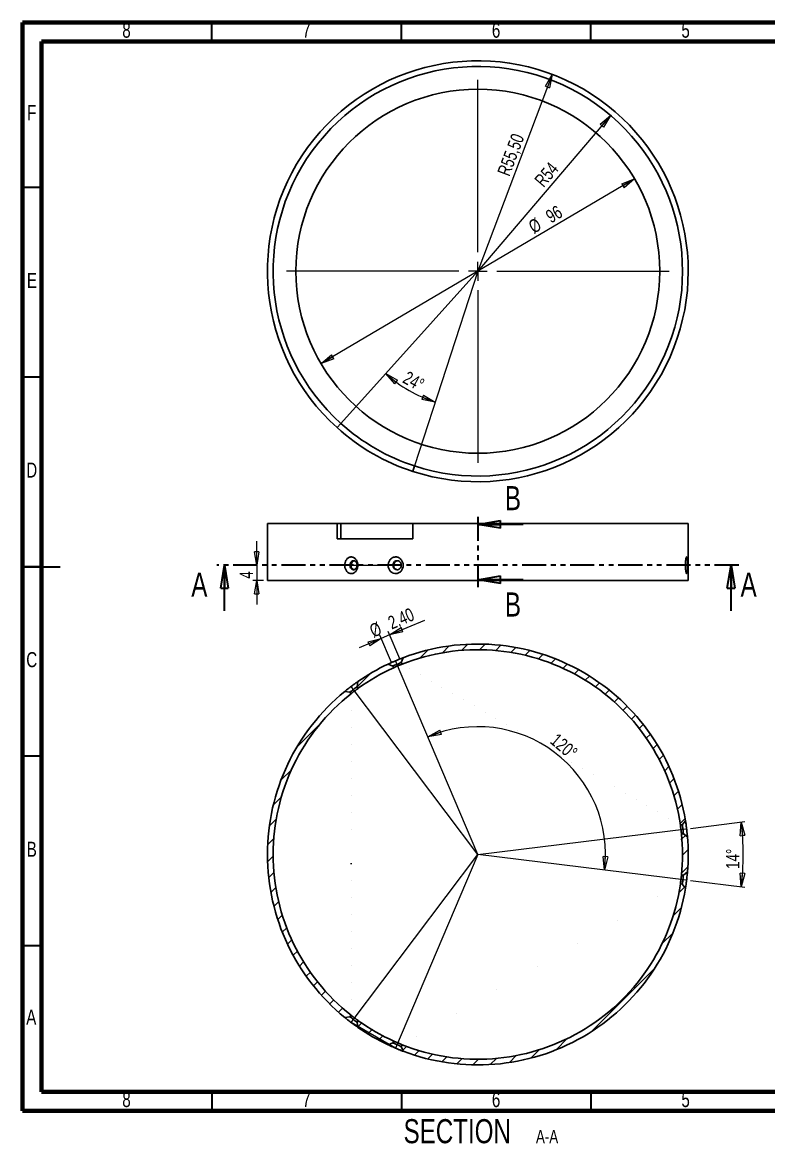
# Model space of a CAD drawing. Header units: millimetres. Extents: x 15 to 415, y -4 to 292.
# Drawn here: x 15 to 211.9, y -3.6 to 292 of the extents above; entities that cross this region are included whole.
import ezdxf

# ---------------------------------------------------------------- set-up
doc = ezdxf.new("R2010")
doc.units = ezdxf.units.MM
doc.linetypes.add('PHANTOM', pattern=[12.7, 6.35, -1.27, 1.27, -1.27, 1.27, -1.27])
doc.styles.add('SLDTEXTSTYLE0', font='TXT', dxfattribs={"width": 0.75})
doc.dimstyles.new('SLDDIMSTYLE0', dxfattribs={"dimtxt": 3.5, "dimasz": 3.556, "dimexe": 0, "dimexo": 0.0625, "dimgap": 0.875, "dimtad": 1, "dimrnd": 1e-09, "dimzin": 12, "dimdsep": 46, "dimtxsty": 'SLDTEXTSTYLE0', "dimblk1": 'CLOSED', "dimblk2": 'CLOSED', "dimsah": 1, "dimcen": 0.09, "dimadec": 0, "dimazin": 3, "dimtfac": 1, "dimtmove": 0, "dimatfit": 0, "dimldrblk": 'CLOSED', "dimfxl": 0, "dimfrac": 2, "dimtolj": 1, "dimtzin": 12, "dimarcsym": 0})
doc.dimstyles.new('SLDDIMSTYLE1', dxfattribs={"dimtxt": 3.5, "dimasz": 3.556, "dimexe": 0, "dimexo": 0.0625, "dimgap": 0.875, "dimtad": 1, "dimdec": 4, "dimzin": 12, "dimdsep": 46, "dimtxsty": 'SLDTEXTSTYLE0', "dimblk1": 'CLOSED', "dimblk2": 'CLOSED', "dimsah": 1, "dimcen": 0.09, "dimazin": 3, "dimtfac": 1, "dimtofl": 0, "dimtmove": 0, "dimatfit": 3, "dimldrblk": 'CLOSED', "dimfxl": 0, "dimfrac": 2, "dimtolj": 1, "dimtzin": 12, "dimarcsym": 0})
doc.dimstyles.new('SLDDIMSTYLE2', dxfattribs={"dimtxt": 3.5, "dimasz": 3.556, "dimexe": 0, "dimexo": 0.0625, "dimgap": 0.875, "dimtad": 1, "dimrnd": 1e-09, "dimzin": 12, "dimdsep": 46, "dimtxsty": 'SLDTEXTSTYLE0', "dimblk1": 'CLOSED', "dimblk2": 'CLOSED', "dimsah": 1, "dimcen": 0, "dimadec": 0, "dimazin": 3, "dimtfac": 1, "dimtmove": 0, "dimatfit": 3, "dimldrblk": 'CLOSED', "dimfxl": 0, "dimfrac": 2, "dimtolj": 1, "dimtzin": 12, "dimarcsym": 0})
doc.dimstyles.new('SLDDIMSTYLE3', dxfattribs={"dimtxt": 3.5, "dimasz": 3.556, "dimexe": 0, "dimexo": 0.0625, "dimgap": 0.875, "dimtad": 1, "dimrnd": 1e-09, "dimzin": 12, "dimdsep": 46, "dimtxsty": 'SLDTEXTSTYLE0', "dimblk1": 'CLOSED', "dimblk2": 'CLOSED', "dimsah": 1, "dimcen": 0, "dimadec": 0, "dimazin": 3, "dimtfac": 1, "dimtofl": 0, "dimtmove": 0, "dimatfit": 3, "dimldrblk": 'CLOSED', "dimfxl": 0, "dimfrac": 2, "dimtolj": 1, "dimtzin": 12, "dimarcsym": 0})

# ---------------------------------------------------------------- blocks, each defined once
blk = doc.blocks.new('_Closed')
at = {"color": 0, "linetype": 'ByBlock', "lineweight": -2}
for p, q in [((-1, 0.166667), (0, 0)), ((-1, 0.166667), (-1, -0.166667)), ((0, 0), (-1, -0.166667)), ((0, 0), (-1, 0))]:
    blk.add_line(p, q, dxfattribs=at)
blk = doc.blocks.new('_D')
at = {"color": 7, "linetype": 'Continuous', "lineweight": 18}
for p, q in [((76.8, 148.86), (76.8, 155.21)), ((76.8, 148.86), (76.8, 144.86)), ((78.64, 144.86), (75.8, 144.86)), ((76.8, 144.86), (76.8, 138.51))]:
    blk.add_line(p, q, dxfattribs=at)
at = {"color": 7, "linetype": 'Continuous', "lineweight": 18, "xscale": 3.556, "yscale": 3.556}
for p, rotation in [((76.8, 148.86), 270.0000000000004), ((76.8, 144.86), 90.0000000000004)]:
    blk.add_blockref('_Closed', p, dxfattribs=dict(at, rotation=rotation))
at = {"color": 7, "linetype": 'Continuous', "lineweight": 18, "insert": (72.29, 145.34), "char_height": 3.5, "attachment_point": 1, "rotation": 90, "style": 'SLDTEXTSTYLE0'}
blk.add_mtext('4', dxfattribs=at)
blk = doc.blocks.new('_D_1')
at = {"color": 7, "linetype": 'Continuous', "lineweight": 18}
blk.add_arc((135.14, 226.41), 36.3, 228, 252, dxfattribs=at)
at = {"color": 7, "linetype": 'Continuous', "lineweight": 18, "xscale": 3.556, "yscale": 3.556}
for p, rotation in [((110.85, 199.44), 140.7976671489963), ((123.93, 191.89), 339.2023328510039)]:
    blk.add_blockref('_Closed', p, dxfattribs=dict(at, rotation=rotation))
at = {"color": 7, "linetype": 'Continuous', "lineweight": 18, "insert": (116.75, 200.25), "char_height": 3.5, "attachment_point": 1, "rotation": 331.2115, "style": 'SLDTEXTSTYLE0'}
blk.add_mtext('24°', dxfattribs=at)
blk = doc.blocks.new('_D_2')
at = {"color": 7, "linetype": 'Continuous', "lineweight": 18}
blk.add_line((176.51, 250.76), (93.78, 202.06), dxfattribs=at)
at = {"color": 7, "linetype": 'Continuous', "lineweight": 18, "xscale": 3.556, "yscale": 3.556}
for p, rotation in [((176.51, 250.76, -3.5), 30.47961087557263), ((93.78, 202.06, -3.5), 210.4796108755727)]:
    blk.add_blockref('_Closed', p, dxfattribs=dict(at, rotation=rotation))
at = {"color": 7, "linetype": 'Continuous', "lineweight": 18, "char_height": 3.5, "attachment_point": 1, "rotation": 30.4796, "style": 'SLDTEXTSTYLE0'}
for s, insert in [('96', (152.67, 242)), ('%%c', (148.14, 239.27))]:
    blk.add_mtext(s, dxfattribs=dict(at, insert=insert))
blk = doc.blocks.new('_D_3')
at = {"color": 7, "linetype": 'Continuous', "lineweight": 18}
blk.add_line((170.16, 267.52), (135.14, 226.41), dxfattribs=at)
at = {"color": 7, "linetype": 'Continuous', "lineweight": 18, "xscale": 3.556, "yscale": 3.556, "rotation": 49.5781821943937}
blk.add_blockref('_Closed', (170.16, 267.52, -3.5), dxfattribs=at)
at = {"color": 7, "linetype": 'Continuous', "lineweight": 18, "insert": (149.83, 250.6), "char_height": 3.5, "attachment_point": 1, "rotation": 49.5782, "style": 'SLDTEXTSTYLE0'}
blk.add_mtext('R54', dxfattribs=at)
blk = doc.blocks.new('_D_4')
at = {"color": 7, "linetype": 'Continuous', "lineweight": 18}
blk.add_line((154.79, 278.32), (135.14, 226.41), dxfattribs=at)
at = {"color": 7, "linetype": 'Continuous', "lineweight": 18, "xscale": 3.556, "yscale": 3.556, "rotation": 69.27187069106193}
blk.add_blockref('_Closed', (154.79, 278.32, -3.5), dxfattribs=at)
at = {"color": 7, "linetype": 'Continuous', "lineweight": 18, "insert": (140.19, 252.46), "char_height": 3.5, "attachment_point": 1, "rotation": 69.2719, "style": 'SLDTEXTSTYLE0'}
blk.add_mtext('R55,50', dxfattribs=at)
blk = doc.blocks.new('SW_CENTERMARKSYMBOL_0')
at = {"color": 0, "linetype": 'Continuous', "lineweight": 0}
for p, q in [((0, 5), (0, 50.5)), ((-5, 0), (-50.5, 0)), ((0, 0), (-2.5, 0)), ((0, 0), (0, 2.5)), ((0, 0), (0, -2.5)), ((0, 0), (2.5, 0)), ((5, 0), (50.5, 0)), ((0, -5), (0, -50.5))]:
    blk.add_line(p, q, dxfattribs=at)
blk = doc.blocks.new('_D_5')
at = {"color": 7, "linetype": 'Continuous', "lineweight": 18}
for p, q in [((191.22, 79.5), (205.62, 81.27)), ((191.22, 65.73), (205.62, 63.96))]:
    blk.add_line(p, q, dxfattribs=at)
blk.add_arc((135.14, 72.61), 70.01, 353, 7, dxfattribs=at)
at = {"color": 7, "linetype": 'Continuous', "lineweight": 18, "xscale": 3.556, "yscale": 3.556}
for p, rotation in [((204.63, 81.14), 95.54617747268253), ((204.63, 64.08), 264.4538225273183)]:
    blk.add_blockref('_Closed', p, dxfattribs=dict(at, rotation=rotation))
at = {"color": 7, "linetype": 'Continuous', "lineweight": 18, "insert": (200.63, 68.82), "char_height": 3.5, "attachment_point": 1, "rotation": 89.7659, "style": 'SLDTEXTSTYLE0'}
blk.add_mtext('14°', dxfattribs=at)
blk = doc.blocks.new('_D_6')
at = {"color": 7, "linetype": 'Continuous', "lineweight": 18}
blk.add_arc((135.14, 72.61), 33.69, 353, 113, dxfattribs=at)
at = {"color": 7, "linetype": 'Continuous', "lineweight": 18, "xscale": 3.556, "yscale": 3.556}
for p, rotation in [((121.98, 103.62), 199.987316153555), ((168.58, 68.51), 266.0126838464468)]:
    blk.add_blockref('_Closed', p, dxfattribs=dict(at, rotation=rotation))
at = {"color": 7, "linetype": 'Continuous', "lineweight": 18, "insert": (156.24, 104.82), "char_height": 3.5, "attachment_point": 1, "rotation": 319.5928, "style": 'SLDTEXTSTYLE0'}
blk.add_mtext('120°', dxfattribs=at)
blk = doc.blocks.new('_D_7')
at = {"color": 7, "linetype": 'Continuous', "lineweight": 18}
for p, q in [((111.88, 130.49), (121.17, 134.44)), ((112.35, 123.23), (109.28, 130.48)), ((111.88, 130.49), (109.67, 129.56)), ((114.56, 124.17), (111.49, 131.41)), ((109.67, 129.56), (103.82, 127.07))]:
    blk.add_line(p, q, dxfattribs=at)
at = {"color": 7, "linetype": 'Continuous', "lineweight": 18, "xscale": 3.556, "yscale": 3.556}
for p, rotation in [((109.67, 129.56, 5.44), 22.99999999930335), ((111.88, 130.49, 5.44), 202.9999999993034)]:
    blk.add_blockref('_Closed', p, dxfattribs=dict(at, rotation=rotation))
at = {"color": 7, "linetype": 'Continuous', "lineweight": 18, "char_height": 3.5, "attachment_point": 1, "rotation": 23, "style": 'SLDTEXTSTYLE0'}
for s, insert in [('2,40', (111.06, 135.11)), ('%%c', (106.22, 132.99))]:
    blk.add_mtext(s, dxfattribs=dict(at, insert=insert))
blk = doc.blocks.new('SW_NOTE_2')
at = {"color": 0, "linetype": 'Continuous', "lineweight": 0, "attachment_point": 2, "style": 'SLDTEXTSTYLE0'}
for s, insert, char_height in [('SECTION', (17.36, 8.19), 6.35), ('A-A', (41.06, 5.35), 3.5)]:
    blk.add_mtext(s, dxfattribs=dict(at, insert=insert, char_height=char_height))

msp = doc.modelspace()

# ---------------------------------------------------------------- hatches: boundary and pattern name
at = {"linetype": 'Continuous', "lineweight": 18}
h = msp.add_hatch(dxfattribs=at)
h.set_pattern_fill('ANSI31', style=0)
edge = h.paths.add_edge_path(flags=0)
edge.add_line((188.57989, 80.3817), (189.0894, 80.44426))
edge.add_line((189.0894, 80.44426), (189.92354, 81.5119))
edge.add_arc((135.14188, 72.61132), 55.5, 9.2284162, 110.7715838)
edge.add_line((115.45918, 124.50391), (114.95164, 123.24771))
edge.add_line((114.95164, 123.24771), (115.15222, 122.77519))
edge.add_arc((135.14188, 72.61132), 54, 8.2733444, 111.7266556, ccw=False)
h = msp.add_hatch(dxfattribs=at)
h.set_pattern_fill('ANSI31', style=0)
edge = h.paths.add_edge_path(flags=0)
edge.add_line((112.943, 121.83743), (112.74243, 122.30996))
edge.add_line((112.74243, 122.30996), (111.48623, 122.8175))
edge.add_arc((135.14188, 72.61132), 55.5, 115.2284162, 124.7715838)
edge.add_line((103.48988, 118.20081), (103.30132, 116.85913))
edge.add_line((103.30132, 116.85913), (103.61026, 116.44917))
edge.add_arc((135.14188, 72.61132), 54, 114.2733444, 125.7266556, ccw=False)
h = msp.add_hatch(dxfattribs=at)
h.set_pattern_fill('ANSI31', style=0)
edge = h.paths.add_edge_path(flags=0)
edge.add_arc((135.14188, 72.61132), 55.5, 129.2284162, 230.7715838)
edge.add_line((100.04293, 29.6193), (101.3846, 29.80786))
edge.add_line((101.3846, 29.80786), (101.69353, 30.21783))
edge.add_arc((135.14188, 72.61132), 54, 128.2733444, 231.7266556, ccw=False)
edge.add_line((101.69353, 115.00481), (101.3846, 115.41478))
edge.add_line((101.3846, 115.41478), (100.04293, 115.60334))
h = msp.add_hatch(dxfattribs=at)
h.set_pattern_fill('ANSI31', style=0)
edge = h.paths.add_edge_path(flags=0)
edge.add_line((188.87238, 67.22306), (189.38189, 67.1605))
edge.add_line((189.38189, 67.1605), (190.44953, 67.99463))
edge.add_arc((135.14188, 72.61132), 55.5, 355.2284162, 364.7715838)
edge.add_line((190.44953, 77.22801), (189.38189, 78.06215))
edge.add_line((189.38189, 78.06215), (188.87238, 77.99959))
edge.add_arc((135.14188, 72.61132), 54, -5.7266556, 5.7266556, ccw=False)
h = msp.add_hatch(dxfattribs=at)
h.set_pattern_fill('ANSI31', style=0)
edge = h.paths.add_edge_path(flags=0)
edge.add_arc((135.14188, 72.61132), 55.5, 249.2284162, 350.7715838)
edge.add_line((189.92354, 63.71075), (189.0894, 64.77839))
edge.add_line((189.0894, 64.77839), (188.57989, 64.84095))
edge.add_arc((135.14188, 72.61132), 54, 248.2733444, 351.7266556, ccw=False)
edge.add_line((115.15222, 22.44746), (114.95164, 21.97493))
edge.add_line((114.95164, 21.97493), (115.45918, 20.71873))
h = msp.add_hatch(dxfattribs=at)
h.set_pattern_fill('ANSI31', style=0)
edge = h.paths.add_edge_path(flags=0)
edge.add_arc((135.14188, 72.61132), 55.5, 235.2284162, 244.7715838)
edge.add_line((111.48623, 22.40515), (112.74243, 22.91268))
edge.add_line((112.74243, 22.91268), (112.943, 23.38521))
edge.add_arc((135.14188, 72.61132), 54, 234.2733444, 245.7266556, ccw=False)
edge.add_line((103.61026, 28.77348), (103.30132, 28.36351))
edge.add_line((103.30132, 28.36351), (103.48988, 27.02184))

# ---------------------------------------------------------------- linework, layer by layer
at = {"color": 7, "linetype": 'Continuous', "lineweight": 70}
for p, q in [((15, 5), (15, 292)), ((15, 292), (415, 292)), ((20, 10), (20, 287)), ((20, 287), (410, 287)), ((410, 10), (20, 10)), ((415, 5), (15, 5))]:
    msp.add_line(p, q, dxfattribs=at)
at = {"color": 7, "linetype": 'Continuous', "lineweight": 35}
for p, q in [((65, 287), (65, 292)), ((115, 287), (115, 292)), ((165, 287), (165, 292)), ((20, 248.5), (15, 248.5)), ((20, 198.5), (15, 198.5)), ((147.14188, 159.66496), (135.14188, 159.66496)), ((15, 148.5), (25, 148.5)), ((20, 148.5), (15, 148.5)), ((68.32188, 136.86496), (68.32188, 148.86496)), ((201.96188, 136.86496), (201.96188, 148.86496)), ((147.14188, 145.06496), (135.14188, 145.06496)), ((20, 98.5), (15, 98.5)), ((20, 48.5), (15, 48.5)), ((65, 10), (65, 5)), ((115, 10), (115, 5)), ((165, 10), (165, 5))]:
    msp.add_line(p, q, dxfattribs=at)
at = {"color": 7, "linetype": 'Continuous', "lineweight": 18}
for p, q in [((99.00883, 186.27958), (135.14188, 226.4094)), ((135.14188, 226.4094), (118.45496, 175.05235)), ((102.34296, 148.86496), (113.84703, 148.86496)), ((135.14188, 72.61132), (113.4563, 123.69934)), ((135.14188, 72.61132), (101.74115, 116.93559)), ((135.14188, 72.61132), (190.22819, 79.37507)), ((101.74115, 28.28705), (135.14188, 72.61132)), ((135.14188, 72.61132), (113.4563, 21.5233)), ((190.22819, 65.84757), (135.14188, 72.61132)), ((113.4563, 21.5233), (101.74115, 28.28705))]:
    msp.add_line(p, q, dxfattribs=at)
at = {"color": 7, "linetype": 'Continuous', "lineweight": 25}
for p, q in [((99.00883, 186.27958), (98.00513, 185.16487)), ((118.45496, 175.05235), (117.99144, 173.62576)), ((79.64188, 159.86496), (79.64188, 144.86496)), ((98.00513, 159.86496), (79.64188, 159.86496)), ((98.00513, 155.86496), (98.00513, 159.86496)), ((99.00883, 159.86496), (98.00513, 159.86496)), ((99.00883, 155.86496), (99.00883, 159.86496)), ((99.00883, 159.86496), (117.99144, 159.86496)), ((117.99144, 155.86496), (117.99144, 159.86496)), ((190.64188, 159.86496), (117.99144, 159.86496)), ((190.64188, 144.86496), (190.64188, 159.86496)), ((98.00513, 155.86496), (117.99144, 155.86496)), ((190.64188, 144.86496), (79.64188, 144.86496)), ((115.45918, 124.50392), (114.95164, 123.24771)), ((112.74243, 122.30996), (111.48623, 122.8175)), ((112.943, 121.83743), (112.74243, 122.30996)), ((114.95164, 123.24771), (115.15221, 122.77519)), ((101.3846, 115.41478), (100.04293, 115.60334)), ((101.69353, 115.00481), (101.3846, 115.41478)), ((103.48988, 118.20081), (103.30132, 116.85914)), ((103.30132, 116.85914), (103.61026, 116.44917)), ((188.57989, 80.3817), (189.0894, 80.44426)), ((189.0894, 80.44426), (189.92354, 81.5119)), ((189.38189, 78.06215), (188.87238, 77.99959)), ((190.44953, 77.22801), (189.38189, 78.06215)), ((188.87238, 67.22306), (189.38189, 67.1605)), ((189.38189, 67.1605), (190.44953, 67.99463)), ((189.0894, 64.77839), (188.57989, 64.84095)), ((189.92354, 63.71075), (189.0894, 64.77839)), ((100.04293, 29.6193), (101.3846, 29.80786)), ((101.3846, 29.80786), (101.69353, 30.21783)), ((103.61026, 28.77348), (103.30132, 28.36351)), ((103.30132, 28.36351), (103.48988, 27.02184)), ((111.48623, 22.40514), (112.74243, 22.91269)), ((112.74243, 22.91269), (112.943, 23.38521)), ((115.15221, 22.44746), (114.95164, 21.97493)), ((114.95164, 21.97493), (115.45918, 20.71873))]:
    msp.add_line(p, q, dxfattribs=at)
at = {"color": 7, "linetype": 'PHANTOM', "lineweight": 35}
for p, q in [((135.14188, 161.66496), (135.14188, 143.06496)), ((203.96188, 148.86496), (66.32188, 148.86496))]:
    msp.add_line(p, q, dxfattribs=at)
at = {"color": 7, "linetype": 'Continuous', "lineweight": 25, "flags": 128}
for points in [[(103.30132, 148.86496), (103.25442, 149.23578), (103.11829, 149.5703), (102.90627, 149.83578), (102.63911, 150.00623), (102.34296, 150.06496), (102.04681, 150.00623), (101.77965, 149.83578), (101.56763, 149.5703), (101.4315, 149.23578), (101.3846, 148.86496), (101.4315, 148.49414), (101.56763, 148.15961), (101.77965, 147.89414), (102.04681, 147.72369), (102.34296, 147.66496), (102.63911, 147.72369), (102.90627, 147.89414), (103.11829, 148.15961), (103.25442, 148.49414), (103.30132, 148.86496)], [(114.95164, 148.86496), (114.89758, 149.23578), (114.74068, 149.5703), (114.4963, 149.83578), (114.18838, 150.00623), (113.84703, 150.06496), (113.50569, 150.00623), (113.19776, 149.83578), (112.95339, 149.5703), (112.79649, 149.23578), (112.74243, 148.86496), (112.79649, 148.49414), (112.95339, 148.15961), (113.19776, 147.89414), (113.50569, 147.72369), (113.84703, 147.66496), (114.18838, 147.72369), (114.4963, 147.89414), (114.74068, 148.15961), (114.89758, 148.49414), (114.95164, 148.86496)], [(114.95164, 123.24771), (114.89758, 123.22477), (114.74068, 123.15817), (114.4963, 123.05443), (114.18838, 122.92373), (113.84703, 122.77884), (113.50569, 122.63395), (113.19776, 122.50324), (112.95339, 122.39951), (112.79649, 122.33291), (112.74243, 122.30996)], [(103.30132, 116.85914), (103.25442, 116.82379), (103.11829, 116.72121), (102.90627, 116.56144), (102.63911, 116.36012), (102.34296, 116.13696), (102.04681, 115.91379), (101.77965, 115.71247), (101.56763, 115.5527), (101.4315, 115.45013), (101.3846, 115.41478)], [(189.38189, 78.06215), (189.37473, 78.12044), (189.35396, 78.28962), (189.3216, 78.55312), (189.28084, 78.88514), (189.23565, 79.2532), (189.19046, 79.62126), (189.14969, 79.95329), (189.11733, 80.21678), (189.09656, 80.38596), (189.0894, 80.44426)], [(189.0894, 64.77839), (189.09656, 64.83668), (189.11733, 65.00586), (189.14969, 65.26936), (189.19046, 65.60139), (189.23565, 65.96944), (189.28084, 66.3375), (189.3216, 66.66953), (189.35396, 66.93303), (189.37473, 67.1022), (189.38189, 67.1605)], [(101.3846, 29.80786), (101.4315, 29.77252), (101.56763, 29.66994), (101.77965, 29.51017), (102.04681, 29.30885), (102.34296, 29.08569), (102.63911, 28.86252), (102.90627, 28.6612), (103.11829, 28.50143), (103.25442, 28.39885), (103.30132, 28.36351)], [(112.74243, 22.91269), (112.79649, 22.88973), (112.95339, 22.82314), (113.19776, 22.71941), (113.50569, 22.5887), (113.84703, 22.44381), (114.18838, 22.29891), (114.4963, 22.16821), (114.74068, 22.06448), (114.89758, 21.99788), (114.95164, 21.97493)]]:
    msp.add_lwpolyline(points, dxfattribs=at)
at = {"color": 7, "linetype": 'Continuous', "lineweight": 25}
msp.add_circle((135.14188, 226.4094), 48, dxfattribs=at)
for centre, radius, start, end in [((135.14188, 226.4094), 55.5, 252, 228), ((135.14188, 226.4094), 54, 252, 228), ((135.14188, 226.4094), 54, 228, 252), ((135.14188, 226.4094), 55.5, 228, 252), ((135.14188, 72.61132), 55.5, 9.2284162, 110.7715838), ((135.14188, 72.61132), 54, 8.2733444, 111.7266556), ((135.14188, 72.61132), 55.5, 115.2284162, 124.7715838), ((135.14188, 72.61132), 54, 114.2733444, 125.7266556), ((135.14188, 72.61132), 55.5, 129.2284162, 230.7715838), ((135.14188, 72.61132), 54, 128.2733444, 231.7266556), ((135.14188, 72.61132), 54, 354.2733444, 5.7266556), ((135.14188, 72.61132), 55.5, 355.2284162, 4.7715838), ((135.14188, 72.61132), 54, 248.2733444, 351.7266556), ((135.14188, 72.61132), 55.5, 249.2284162, 350.7715838), ((135.14188, 72.61132), 55.5, 235.2284162, 244.7715838), ((135.14188, 72.61132), 54, 234.2733444, 245.7266556)]:
    msp.add_arc(centre, radius, start, end, dxfattribs=at)
for points, knots in [([(100.59615, 147.23378), (100.51332, 147.33138), (100.43941, 147.43794), (100.3085, 147.6683), (100.25125, 147.79325), (100.1579, 148.05129), (100.12116, 148.18514), (100.06756, 148.4626), (100.05112, 148.60533), (100.03376, 149.03057), (100.06487, 149.32012), (100.17178, 149.72292), (100.21799, 149.85441), (100.329, 150.10214), (100.39319, 150.21767), (100.53899, 150.43215), (100.62156, 150.53177), (100.79821, 150.70564), (100.89274, 150.78092), (101.09469, 150.90763), (101.20163, 150.95833), (101.41917, 151.03085), (101.53121, 151.05344), (101.76013, 151.0697), (101.87372, 151.06321), (102.09918, 151.02208), (102.21228, 150.98674), (102.42853, 150.8897), (102.53206, 150.82829), (102.72981, 150.67986), (102.82363, 150.59268), (103.07869, 150.30383), (103.21952, 150.06749), (103.36726, 149.68142), (103.40693, 149.54512), (103.46365, 149.26805), (103.48093, 149.12768), (103.49351, 148.8433), (103.4885, 148.6984), (103.45646, 148.41677), (103.42962, 148.27863), (103.35388, 148.00782), (103.30511, 147.87654), (103.18941, 147.63052), (103.12201, 147.51428), (102.96799, 147.29723), (102.88373, 147.1997), (102.70135, 147.02599), (102.60199, 146.94915), (102.39495, 146.82247), (102.2878, 146.77253), (102.06636, 146.69944), (101.95135, 146.67654), (101.61079, 146.65217), (101.38056, 146.69455), (101.06369, 146.83905), (100.96118, 146.90117), (100.76852, 147.05014), (100.67897, 147.13619), (100.59615, 147.23378)], [0, 0, 0, 0, 0.03125, 0.03125, 0.0625, 0.0625, 0.09375, 0.09375, 0.125, 0.125, 0.1875, 0.1875, 0.21875, 0.21875, 0.25, 0.25, 0.28125, 0.28125, 0.3125, 0.3125, 0.34375, 0.34375, 0.375, 0.375, 0.40625, 0.40625, 0.4375, 0.4375, 0.46875, 0.46875, 0.5, 0.5, 0.5625, 0.5625, 0.59375, 0.59375, 0.625, 0.625, 0.65625, 0.65625, 0.6875, 0.6875, 0.71875, 0.71875, 0.75, 0.75, 0.78125, 0.78125, 0.8125, 0.8125, 0.84375, 0.84375, 0.875, 0.875, 0.9375, 0.9375, 0.96875, 0.96875, 1, 1, 1, 1]), ([(112.19953, 147.16737), (112.09916, 147.25996), (112.00872, 147.36206), (111.84676, 147.58447), (111.7749, 147.70595), (111.65549, 147.95829), (111.60717, 148.08988), (111.53333, 148.36396), (111.50836, 148.50558), (111.47085, 148.9294), (111.49543, 149.22045), (111.6036, 149.62908), (111.65207, 149.76315), (111.77108, 150.01707), (111.84096, 150.13623), (112.00147, 150.35905), (112.09316, 150.46344), (112.29067, 150.64754), (112.39698, 150.72835), (112.62522, 150.86691), (112.74662, 150.92393), (112.99455, 151.00933), (113.12267, 151.03857), (113.38554, 151.06844), (113.51642, 151.06871), (113.7771, 151.04096), (113.90835, 151.01233), (114.16036, 150.92804), (114.28149, 150.87273), (114.51396, 150.73589), (114.6249, 150.65416), (114.92837, 150.3801), (115.09882, 150.15187), (115.28329, 149.77435), (115.33417, 149.64036), (115.41033, 149.36669), (115.43587, 149.2274), (115.46211, 148.94396), (115.46248, 148.79895), (115.43785, 148.51586), (115.41313, 148.37637), (115.33831, 148.10164), (115.28834, 147.96785), (115.16693, 147.71566), (115.09501, 147.59574), (114.92855, 147.37031), (114.83652, 147.26812), (114.6355, 147.0842), (114.52513, 147.00172), (114.29343, 146.8632), (114.17271, 146.80707), (113.92161, 146.72106), (113.79036, 146.69139), (113.39933, 146.64684), (113.13168, 146.67541), (112.75879, 146.80084), (112.63739, 146.85676), (112.40754, 146.99412), (112.2999, 147.07477), (112.19953, 147.16737)], [0, 0, 0, 0, 0.03125, 0.03125, 0.0625, 0.0625, 0.09375, 0.09375, 0.125, 0.125, 0.1875, 0.1875, 0.21875, 0.21875, 0.25, 0.25, 0.28125, 0.28125, 0.3125, 0.3125, 0.34375, 0.34375, 0.375, 0.375, 0.40625, 0.40625, 0.4375, 0.4375, 0.46875, 0.46875, 0.5, 0.5, 0.5625, 0.5625, 0.59375, 0.59375, 0.625, 0.625, 0.65625, 0.65625, 0.6875, 0.6875, 0.71875, 0.71875, 0.75, 0.75, 0.78125, 0.78125, 0.8125, 0.8125, 0.84375, 0.84375, 0.875, 0.875, 0.9375, 0.9375, 0.96875, 0.96875, 1, 1, 1, 1]), ([(190.36642, 147.07072), (190.35481, 146.98635), (190.34218, 146.91481), (190.31465, 146.79684), (190.29959, 146.75032), (190.26814, 146.68674), (190.25165, 146.66899), (190.21705, 146.66214), (190.19909, 146.67339), (190.1452, 146.74897), (190.10806, 146.85746), (190.05711, 147.0909), (190.04061, 147.18195), (190.01042, 147.38163), (189.99661, 147.49058), (189.97186, 147.72673), (189.96105, 147.85331), (189.94345, 148.11425), (189.93652, 148.25009), (189.9268, 148.53109), (189.92414, 148.67232), (189.92311, 148.95619), (189.92479, 149.10034), (189.93246, 149.3819), (189.93838, 149.51886), (189.95419, 149.7852), (189.96421, 149.91545), (189.98729, 150.15742), (190.0004, 150.27044), (190.02952, 150.48011), (190.04546, 150.57583), (190.09519, 150.82531), (190.13207, 150.9469), (190.18617, 151.04263), (190.20437, 151.06086), (190.23941, 151.0678), (190.25625, 151.05694), (190.28858, 151.00669), (190.3041, 150.96682), (190.33256, 150.86172), (190.34571, 150.79631), (190.37005, 150.63909), (190.38088, 150.54955), (190.40016, 150.35065), (190.40871, 150.23981), (190.42324, 150.00395), (190.42923, 149.87952), (190.43897, 149.61783), (190.44271, 149.47975), (190.44779, 149.20193), (190.4492, 149.06092), (190.44976, 148.77458), (190.44889, 148.63112), (190.44294, 148.21142), (190.43435, 147.93764), (190.41445, 147.57506), (190.40653, 147.45989), (190.38829, 147.24991), (190.37803, 147.15508), (190.36642, 147.07072)], [0, 0, 0, 0, 0.03125, 0.03125, 0.0625, 0.0625, 0.09375, 0.09375, 0.125, 0.125, 0.1875, 0.1875, 0.21875, 0.21875, 0.25, 0.25, 0.28125, 0.28125, 0.3125, 0.3125, 0.34375, 0.34375, 0.375, 0.375, 0.40625, 0.40625, 0.4375, 0.4375, 0.46875, 0.46875, 0.5, 0.5, 0.5625, 0.5625, 0.59375, 0.59375, 0.625, 0.625, 0.65625, 0.65625, 0.6875, 0.6875, 0.71875, 0.71875, 0.75, 0.75, 0.78125, 0.78125, 0.8125, 0.8125, 0.84375, 0.84375, 0.875, 0.875, 0.9375, 0.9375, 0.96875, 0.96875, 1, 1, 1, 1]), ([(102.47316, 150.03484), (102.38856, 150.01095), (102.19884, 149.95738), (101.9542, 149.72279), (101.76803, 149.38977), (101.68085, 148.99352), (101.70121, 148.58439), (101.82675, 148.20462), (102.04536, 147.90691), (102.2758, 147.72913), (102.4304, 147.70706), (102.47802, 147.70025)], [0, 0, 0, 0, 0.097544561, 0.218743646, 0.339968637, 0.461193928, 0.582393322, 0.703581033, 0.824789385, 0.946018601, 1, 1, 1, 1]), ([(113.86984, 150.04261), (113.76372, 150.01698), (113.53611, 149.96201), (113.24531, 149.72311), (113.02954, 149.38967), (112.92828, 148.9936), (112.95187, 148.58417), (113.09787, 148.20543), (113.35027, 147.90387), (113.6777, 147.70223), (113.92231, 147.67859), (114.04271, 147.66696)], [0, 0, 0, 0, 0.098773721, 0.211846956, 0.324944138, 0.438041879, 0.551115388, 0.664177744, 0.777259948, 0.890361427, 1, 1, 1, 1]), ([(111.48623, 122.8175), (111.48623, 122.8175), (111.49878, 122.82342), (111.5478, 122.84647), (111.58409, 122.86352), (111.68083, 122.90876), (111.74123, 122.93692), (111.88154, 123.00192), (111.96193, 123.03899), (112.14439, 123.12247), (112.24343, 123.16747), (112.45661, 123.26349), (112.57215, 123.31512), (112.81261, 123.42147), (112.93669, 123.47584), (113.19259, 123.58679), (113.32534, 123.64375), (113.71799, 123.81042), (113.98275, 123.92028), (114.34577, 124.06799), (114.46301, 124.11519), (114.68205, 124.20259), (114.78294, 124.24245), (114.96778, 124.31495), (115.0521, 124.34774), (115.19664, 124.40363), (115.25787, 124.42714), (115.40789, 124.48454), (115.45918, 124.50391), (115.45918, 124.50391)], [0, 0, 0, 0, 0.0625, 0.0625, 0.125, 0.125, 0.1875, 0.1875, 0.25, 0.25, 0.3125, 0.3125, 0.375, 0.375, 0.4375, 0.4375, 0.5, 0.5, 0.625, 0.625, 0.6875, 0.6875, 0.75, 0.75, 0.8125, 0.8125, 0.875, 0.875, 1, 1, 1, 1]), ([(115.15222, 122.77519), (115.15222, 122.77519), (115.12319, 122.76365), (115.01131, 122.71885), (114.92855, 122.6856), (114.72332, 122.60227), (114.59939, 122.55155), (114.33255, 122.44096), (114.18689, 122.37991), (113.89869, 122.25759), (113.75417, 122.19546), (113.48765, 122.07965), (113.36657, 122.02639), (113.16166, 121.93558), (113.08127, 121.89959), (112.97134, 121.85024), (112.943, 121.83743), (112.943, 121.83743)], [0, 0, 0, 0, 0.125, 0.125, 0.25, 0.25, 0.375, 0.375, 0.5, 0.5, 0.625, 0.625, 0.75, 0.75, 0.875, 0.875, 1, 1, 1, 1]), ([(100.04293, 115.60334), (100.04293, 115.60334), (100.05356, 115.61203), (100.09571, 115.64639), (100.12688, 115.67178), (100.20942, 115.73876), (100.26142, 115.78087), (100.38215, 115.87813), (100.4511, 115.93348), (100.60684, 116.05773), (100.69327, 116.12634), (100.87695, 116.27112), (100.97515, 116.34806), (101.18417, 116.51054), (101.29167, 116.59351), (101.51258, 116.76265), (101.62736, 116.84985), (101.85536, 117.02166), (101.96851, 117.10623), (102.19306, 117.27277), (102.30452, 117.35475), (102.62123, 117.58604), (102.81693, 117.72658), (103.05905, 117.89876), (103.13274, 117.95083), (103.25992, 118.04035), (103.3135, 118.07787), (103.40083, 118.13888), (103.43445, 118.16228), (103.4787, 118.19305), (103.48988, 118.20081), (103.48988, 118.20081)], [0, 0, 0, 0, 0.0625, 0.0625, 0.125, 0.125, 0.1875, 0.1875, 0.25, 0.25, 0.3125, 0.3125, 0.375, 0.375, 0.4375, 0.4375, 0.5, 0.5, 0.5625, 0.5625, 0.625, 0.625, 0.75, 0.75, 0.8125, 0.8125, 0.875, 0.875, 0.9375, 0.9375, 1, 1, 1, 1]), ([(103.61026, 116.44917), (103.61026, 116.44917), (103.58489, 116.43095), (103.48717, 116.36041), (103.41491, 116.30814), (103.23594, 116.17763), (103.12795, 116.09844), (102.8958, 115.92657), (102.76923, 115.8321), (102.51919, 115.64369), (102.39399, 115.54845), (102.1634, 115.3716), (102.05881, 115.29062), (101.88195, 115.15294), (101.81265, 115.09857), (101.71793, 115.02409), (101.69353, 115.00481), (101.69353, 115.00481)], [0, 0, 0, 0, 0.125, 0.125, 0.25, 0.25, 0.375, 0.375, 0.5, 0.5, 0.625, 0.625, 0.75, 0.75, 0.875, 0.875, 1, 1, 1, 1]), ([(188.87238, 77.99959), (188.87238, 77.99959), (188.86929, 78.03066), (188.85706, 78.15056), (188.84792, 78.23928), (188.82438, 78.45953), (188.80979, 78.59264), (188.77703, 78.87962), (188.7585, 79.03647), (188.72035, 79.34722), (188.70047, 79.50326), (188.6626, 79.79138), (188.64478, 79.92245), (188.61397, 80.14446), (188.60153, 80.23166), (188.58439, 80.35093), (188.57989, 80.3817), (188.57989, 80.3817)], [0, 0, 0, 0, 0.125, 0.125, 0.25, 0.25, 0.375, 0.375, 0.5, 0.5, 0.625, 0.625, 0.75, 0.75, 0.875, 0.875, 1, 1, 1, 1]), ([(189.92354, 81.5119), (189.92354, 81.5119), (189.92576, 81.49826), (189.93442, 81.44468), (189.94082, 81.40504), (189.95759, 81.29987), (189.96804, 81.23384), (189.99188, 81.08087), (190.00535, 80.99346), (190.05009, 80.69702), (190.08445, 80.46206), (190.13855, 80.0701), (190.15663, 79.93571), (190.19269, 79.65956), (190.21086, 79.51626), (190.24557, 79.23351), (190.26225, 79.09322), (190.29427, 78.81482), (190.30949, 78.67782), (190.35141, 78.28812), (190.37528, 78.04836), (190.40335, 77.75231), (190.41162, 77.66225), (190.42553, 77.50767), (190.43124, 77.44244), (190.44043, 77.33607), (190.44387, 77.29537), (190.4484, 77.24167), (190.44953, 77.22801), (190.44953, 77.22801)], [0, 0, 0, 0, 0.0625, 0.0625, 0.125, 0.125, 0.1875, 0.1875, 0.25, 0.25, 0.375, 0.375, 0.4375, 0.4375, 0.5, 0.5, 0.5625, 0.5625, 0.625, 0.625, 0.75, 0.75, 0.8125, 0.8125, 0.875, 0.875, 0.9375, 0.9375, 1, 1, 1, 1]), ([(188.57989, 64.84095), (188.57989, 64.84095), (188.58441, 64.87185), (188.60155, 64.99114), (188.61414, 65.07944), (188.64459, 65.29884), (188.66264, 65.43153), (188.70028, 65.71791), (188.72024, 65.87458), (188.7584, 66.18533), (188.77686, 66.34155), (188.80982, 66.63027), (188.82423, 66.76176), (188.84805, 66.98462), (188.85708, 67.07224), (188.8693, 67.19212), (188.87238, 67.22306), (188.87238, 67.22306)], [0, 0, 0, 0, 0.125, 0.125, 0.25, 0.25, 0.375, 0.375, 0.5, 0.5, 0.625, 0.625, 0.75, 0.75, 0.875, 0.875, 1, 1, 1, 1]), ([(190.44953, 67.99463), (190.44953, 67.99463), (190.44841, 67.98109), (190.44388, 67.92741), (190.44043, 67.88658), (190.43127, 67.78056), (190.42557, 67.71546), (190.41165, 67.56076), (190.4034, 67.47086), (190.37538, 67.17538), (190.35152, 66.93558), (190.30965, 66.5463), (190.29446, 66.40952), (190.26242, 66.13094), (190.24575, 65.99065), (190.21107, 65.70808), (190.1929, 65.56471), (190.15681, 65.28825), (190.13872, 65.15377), (190.08461, 64.76171), (190.05012, 64.52583), (190.00542, 64.22968), (189.99194, 64.14217), (189.96805, 63.98885), (189.95759, 63.92275), (189.94084, 63.81772), (189.93443, 63.77799), (189.92574, 63.72426), (189.92354, 63.71075), (189.92354, 63.71075)], [0, 0, 0, 0, 0.0625, 0.0625, 0.125, 0.125, 0.1875, 0.1875, 0.25, 0.25, 0.375, 0.375, 0.4375, 0.4375, 0.5, 0.5, 0.5625, 0.5625, 0.625, 0.625, 0.75, 0.75, 0.8125, 0.8125, 0.875, 0.875, 0.9375, 0.9375, 1, 1, 1, 1]), ([(103.48988, 27.02184), (103.48988, 27.02184), (103.4787, 27.0296), (103.43448, 27.06035), (103.40087, 27.08373), (103.31356, 27.14473), (103.26002, 27.18222), (103.13312, 27.27154), (103.05932, 27.32369), (102.81734, 27.49577), (102.62163, 27.63631), (102.30546, 27.8672), (102.19485, 27.94855), (101.96936, 28.11578), (101.85616, 28.20038), (101.62894, 28.3716), (101.51386, 28.45902), (101.29237, 28.6286), (101.18498, 28.71147), (100.87286, 28.95409), (100.68577, 29.10194), (100.45137, 29.28894), (100.38232, 29.34438), (100.26155, 29.44167), (100.20954, 29.48378), (100.12691, 29.55085), (100.09572, 29.57625), (100.05357, 29.61061), (100.04293, 29.6193), (100.04293, 29.6193)], [0, 0, 0, 0, 0.0625, 0.0625, 0.125, 0.125, 0.1875, 0.1875, 0.25, 0.25, 0.375, 0.375, 0.4375, 0.4375, 0.5, 0.5, 0.5625, 0.5625, 0.625, 0.625, 0.75, 0.75, 0.8125, 0.8125, 0.875, 0.875, 0.9375, 0.9375, 1, 1, 1, 1]), ([(101.69353, 30.21783), (101.69353, 30.21783), (101.71804, 30.19847), (101.81278, 30.12398), (101.88294, 30.06893), (102.05773, 29.93286), (102.16362, 29.85088), (102.39281, 29.6751), (102.51851, 29.57947), (102.76855, 29.39105), (102.89461, 29.29695), (103.12817, 29.12405), (103.23483, 29.04582), (103.41593, 28.91376), (103.4873, 28.86214), (103.585, 28.79161), (103.61026, 28.77348), (103.61026, 28.77348)], [0, 0, 0, 0, 0.125, 0.125, 0.25, 0.25, 0.375, 0.375, 0.5, 0.5, 0.625, 0.625, 0.75, 0.75, 0.875, 0.875, 1, 1, 1, 1]), ([(115.45918, 20.71873), (115.45918, 20.71873), (115.44619, 20.72365), (115.39567, 20.74285), (115.35821, 20.75711), (115.20787, 20.81463), (115.06162, 20.87088), (114.78275, 20.98027), (114.68184, 21.02014), (114.46443, 21.10689), (114.34652, 21.15435), (114.10382, 21.2531), (113.97857, 21.30456), (113.7202, 21.4119), (113.58747, 21.46763), (113.19537, 21.63406), (112.93228, 21.74825), (112.57356, 21.9069), (112.45758, 21.95872), (112.24329, 22.05523), (112.14451, 22.10013), (111.96343, 22.18296), (111.88152, 22.22073), (111.74107, 22.2858), (111.68147, 22.31359), (111.58403, 22.35915), (111.54767, 22.37624), (111.49878, 22.39923), (111.48623, 22.40515), (111.48623, 22.40515)], [0, 0, 0, 0, 0.0625, 0.0625, 0.125, 0.125, 0.25, 0.25, 0.3125, 0.3125, 0.375, 0.375, 0.4375, 0.4375, 0.5, 0.5, 0.625, 0.625, 0.6875, 0.6875, 0.75, 0.75, 0.8125, 0.8125, 0.875, 0.875, 0.9375, 0.9375, 1, 1, 1, 1]), ([(112.943, 23.38521), (112.943, 23.38521), (112.97146, 23.37235), (113.08141, 23.32299), (113.16281, 23.28655), (113.36532, 23.19681), (113.4879, 23.14289), (113.75281, 23.02777), (113.89791, 22.96539), (114.1861, 22.84306), (114.33118, 22.78225), (114.59963, 22.67098), (114.72206, 22.62089), (114.92972, 22.53657), (115.01146, 22.50374), (115.12332, 22.45894), (115.15222, 22.44746), (115.15222, 22.44746)], [0, 0, 0, 0, 0.125, 0.125, 0.25, 0.25, 0.375, 0.375, 0.5, 0.5, 0.625, 0.625, 0.75, 0.75, 0.875, 0.875, 1, 1, 1, 1])]:
    msp.add_open_spline(points, degree=3, knots=knots, dxfattribs=at)

# ---------------------------------------------------------------- block references
at = {"color": 7, "linetype": 'Continuous', "lineweight": 0}
for name, p in [('SW_CENTERMARKSYMBOL_0', (135.14188, 226.4094)), ('SW_NOTE_2', (112.35462, -5.37458))]:
    msp.add_blockref(name, p, dxfattribs=at)
at = {"color": 7, "linetype": 'Continuous', "lineweight": 35, "xscale": 6, "yscale": 6}
for p, rotation in [((135.14188, 159.66496), 180.0000000000004), ((68.32188, 148.86496), 90.0000000000004), ((201.96188, 148.86496), 90.0000000000004), ((135.14188, 145.06496), 180.0000000000004)]:
    msp.add_blockref('_Closed', p, dxfattribs=dict(at, rotation=rotation))

# ---------------------------------------------------------------- texts
at = {"color": 7, "linetype": 'Continuous', "lineweight": 0, "char_height": 3.96875, "attachment_point": 2, "style": 'SLDTEXTSTYLE0'}
for s, insert in [('8', (42.46004, 291.96538)), ('7', (89.96004, 291.96538)), ('6', (139.96004, 291.96538)), ('5', (189.96004, 291.96538)), ('F', (17.45774, 270.21538)), ('E', (17.50781, 225.96538)), ('D', (17.45269, 175.96538)), ('C', (17.45866, 125.96538)), ('B', (17.4706, 75.96538)), ('A', (17.33969, 31.71538)), ('8', (42.46004, 9.96538)), ('7', (89.96004, 9.96538)), ('6', (139.96004, 9.96538)), ('5', (189.96004, 9.96538))]:
    msp.add_mtext(s, dxfattribs=dict(at, insert=insert))
at = {"color": 7, "linetype": 'Continuous', "char_height": 6.35, "attachment_point": 1, "style": 'SLDTEXTSTYLE0'}
for s, insert in [('B', (142.28109, 169.75243)), ('A', (59.55208, 146.95243)), ('A', (204.46754, 146.95243)), ('B', (142.28109, 141.70583))]:
    msp.add_mtext(s, dxfattribs=dict(at, insert=insert))

# ---------------------------------------------------------------- dimensions: what is measured, and where the dimension line sits
at = {"color": 7, "linetype": 'Continuous', "lineweight": 18}
for mpoint, picture, middle in [((154.78522, 278.31691), '_D_4', (146.99855, 257.74063)), ((170.15601, 267.51914), '_D_3', (155.93485, 250.82221))]:
    dim = msp.add_radius_dim(center=(135.14188, 226.4094), mpoint=mpoint, dimstyle='SLDDIMSTYLE3', dxfattribs=at)
    dim.commit()
    dim.dimension.update_dxf_attribs({"geometry": picture, "text_midpoint": middle, "dimtype": 164})
dim = msp.add_diameter_dim_2p(p1=(176.50875, 250.75652), p2=(93.77501, 202.06228), dimstyle='SLDDIMSTYLE2', dxfattribs=at)
dim.commit()
dim.dimension.update_dxf_attribs({"geometry": '_D_2', "text_midpoint": (155.07004, 238.13844), "dimtype": 163})
for base, line1, line2, picture, middle in [((116.99322, 194.97499), ((99.00883, 186.27958), (135.14188, 226.4094)), ((135.14188, 226.4094), (118.45496, 175.05235)), '_D_1', (117.66191, 194.59829)), ((155.41678, 99.51702), ((190.22819, 65.84757), (135.14188, 72.61132)), ((135.14188, 72.61132), (113.4563, 123.69934)), '_D_6', (156.97999, 98.26449)), ((205.15347, 72.61132), ((190.22819, 65.84757), (135.14188, 72.61132)), ((135.14188, 72.61132), (190.22819, 79.37507)), '_D_5', (205.15289, 72.32524))]:
    dim = msp.add_angular_dim_2l(base=base, line1=line1, line2=line2, dimstyle='SLDDIMSTYLE1', dxfattribs=at)
    dim.commit()
    dim.dimension.update_dxf_attribs({"geometry": picture, "text_midpoint": middle, "dimtype": 162})
dim = msp.add_linear_dim(base=(76.80358, 144.86496), p1=(66.32188, 148.86496), p2=(79.64188, 144.86496), angle=90, dimstyle='SLDDIMSTYLE0', dxfattribs=at)
dim.commit()
dim.dimension.update_dxf_attribs({"geometry": '_D', "text_midpoint": (76.80358, 146.6367), "dimtype": 160})
dim = msp.add_linear_dim(base=(109.66679, 129.55571), p1=(114.95164, 123.24771), p2=(112.74243, 122.30996), angle=23, text='%%c<>', dimstyle='SLDDIMSTYLE0', dxfattribs=at)
dim.commit()
dim.dimension.update_dxf_attribs({"geometry": '_D_7', "text_midpoint": (114.57909, 131.64085), "dimtype": 160})

doc.saveas('drawing.dxf')
